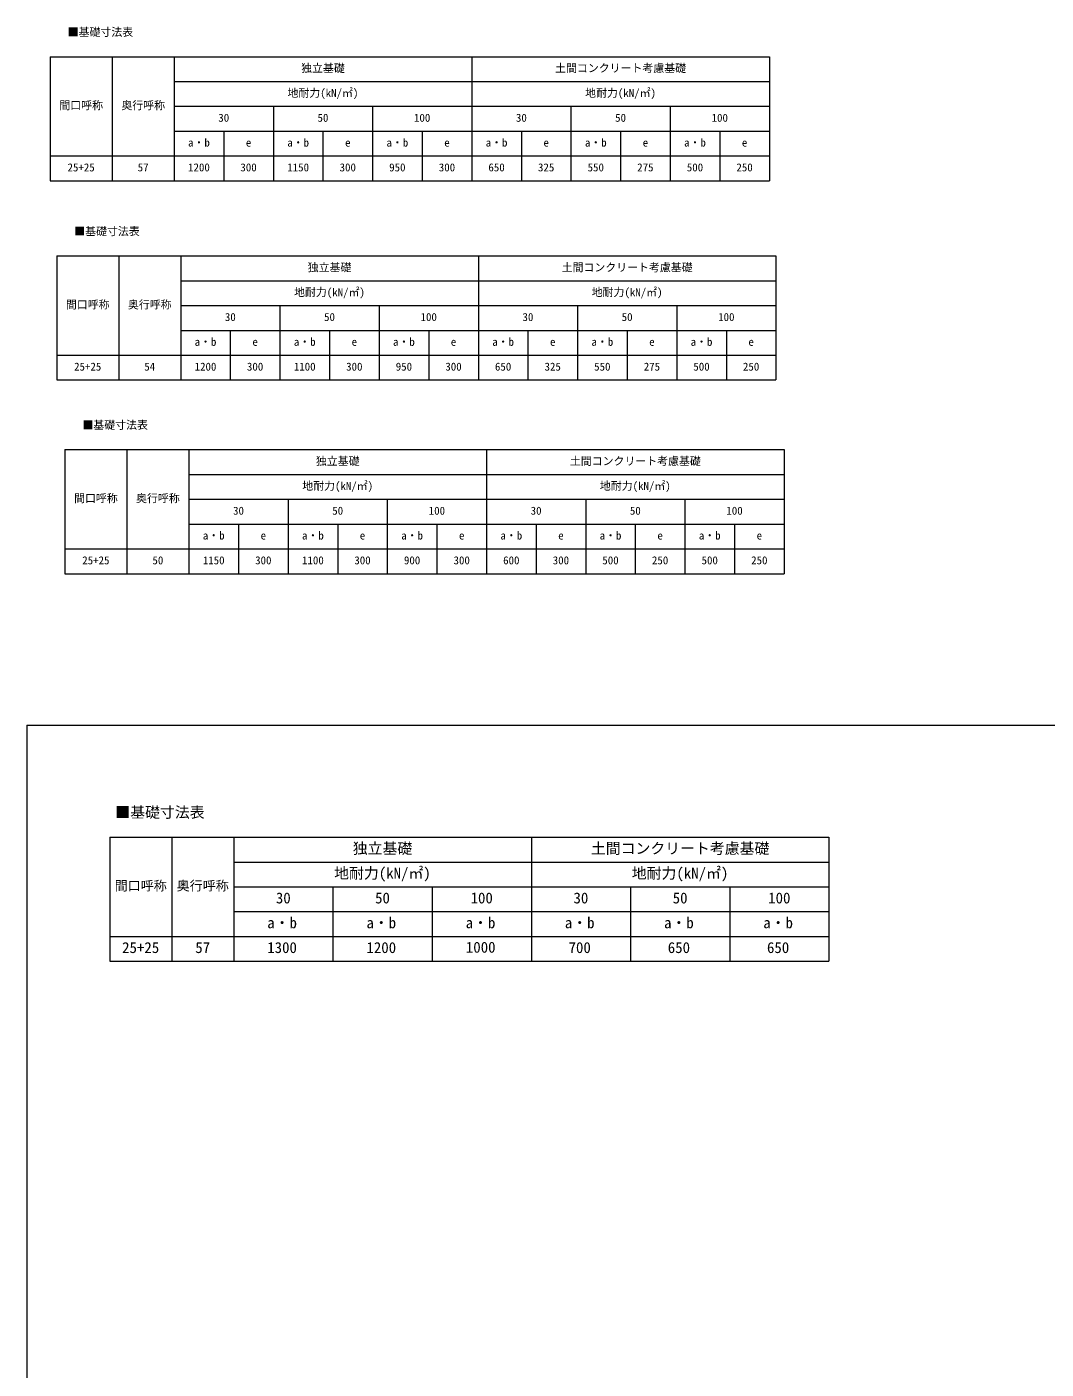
# Model space of a CAD drawing. Units: millimetres on the paper, enlarged 35 times, with parts at other scales. Extents: x -9783 to 33612, y -6828 to 13322.
# Drawn here: x -9783 to -193, y 696 to 13322 of the extents above; entities that cross this region are included whole.
import ezdxf
from ezdxf.enums import TextEntityAlignment as Align

# ---------------------------------------------------------------- set-up
doc = ezdxf.new("R2010")
doc.units = ezdxf.units.MM
doc.header["$LTSCALE"] = 35
doc.layers.add('1-0_FRAME', color=7, linetype='Continuous', lineweight=18)
doc.layers.add('F-0_240', color=7, linetype='Continuous', lineweight=9)
doc.styles.add('ＭＳ ゴシック', font='')
doc.styles.get('ＭＳ ゴシック').set_extended_font_data('MS Gothic')

msp = doc.modelspace()

# ---------------------------------------------------------------- linework, layer by layer
at = {"layer": '1-0_FRAME'}
for p, q in [((-9563.58, 13041.31), (-2796.92, 13041.31)), ((-9563.58, 13041.31), (-9563.58, 11874.64)), ((-8980.25, 13041.31), (-8980.25, 11874.64)), ((-5596.92, 13041.31), (-5596.92, 11874.64)), ((-8396.92, 12807.97), (-2796.92, 12807.97)), ((-8396.92, 12574.64), (-2796.92, 12574.64)), ((-4663.58, 12574.64), (-4663.58, 11874.64)), ((-8396.92, 12341.31), (-2796.92, 12341.31)), ((-4196.92, 12341.31), (-4196.92, 11874.64)), ((-3263.58, 12341.31), (-3263.58, 11874.64)), ((-9501.93, 11167), (-2735.26, 11167)), ((-9501.93, 11167), (-9501.93, 10000.34)), ((-8918.6, 11167), (-8918.6, 10000.34)), ((-5535.26, 11167), (-5535.26, 10000.34)), ((-8335.26, 10933.67), (-2735.26, 10933.67)), ((-8335.26, 10700.34), (-2735.26, 10700.34)), ((-4601.93, 10700.34), (-4601.93, 10000.34)), ((-8335.26, 10467), (-2735.26, 10467)), ((-4135.26, 10467), (-4135.26, 10000.34)), ((-3201.93, 10467), (-3201.93, 10000.34)), ((-9424.86, 9345.1), (-2658.19, 9345.1)), ((-9424.86, 9345.1), (-9424.86, 8178.44)), ((-8841.53, 9345.1), (-8841.53, 8178.44)), ((-5458.19, 9345.1), (-5458.19, 8178.44)), ((-8258.19, 9111.77), (-2658.19, 9111.77)), ((-8258.19, 8878.44), (-2658.19, 8878.44)), ((-4524.86, 8878.44), (-4524.86, 8178.44)), ((-8258.19, 8645.1), (-2658.19, 8645.1)), ((-4058.19, 8645.1), (-4058.19, 8178.44)), ((-3124.86, 8645.1), (-3124.86, 8178.44)), ((-9003.3, 5699.12), (-2236.63, 5699.12)), ((-9003.3, 5699.12), (-9003.3, 4532.45)), ((-8419.96, 5699.12), (-8419.96, 4532.45)), ((-5036.63, 5699.12), (-5036.63, 4532.45)), ((-7836.63, 5465.79), (-2236.63, 5465.79)), ((-7836.63, 5232.45), (-2236.63, 5232.45)), ((-4103.3, 5232.45), (-4103.3, 4532.45)), ((-7836.63, 4999.12), (-2236.63, 4999.12))]:
    msp.add_line(p, q, dxfattribs=at)
for points in [[(-8396.92, 13041.31), (-8396.92, 12807.97), (-8396.92, 12107.97), (-8396.92, 11874.64)], [(-2796.92, 13041.31), (-2796.92, 12341.31), (-2796.92, 11874.64)], [(-7463.58, 12574.64), (-7463.58, 12341.31), (-7463.58, 11874.64)], [(-6530.25, 12574.64), (-6530.25, 12341.31), (-6530.25, 11874.64)], [(-3730.25, 12574.64), (-3730.25, 12107.97), (-3730.25, 11874.64)], [(-7930.25, 12341.31), (-7930.25, 12107.97), (-7930.25, 11874.64)], [(-6996.92, 12341.31), (-6996.92, 12107.97), (-6996.92, 11874.64)], [(-6063.58, 12341.31), (-6063.58, 12107.97), (-6063.58, 11874.64)], [(-5130.25, 12341.31), (-5130.25, 12107.97), (-5130.25, 11874.64)], [(-9563.58, 12107.97), (-8396.92, 12107.97), (-2796.92, 12107.97)], [(-9563.58, 11874.64), (-8980.25, 11874.64), (-5596.92, 11874.64), (-3730.25, 11874.64), (-2796.92, 11874.64)], [(-8335.26, 11167), (-8335.26, 10933.67), (-8335.26, 10233.67), (-8335.26, 10000.34)], [(-2735.26, 11167), (-2735.26, 10467), (-2735.26, 10000.34)], [(-7401.93, 10700.34), (-7401.93, 10467), (-7401.93, 10000.34)], [(-6468.6, 10700.34), (-6468.6, 10467), (-6468.6, 10000.34)], [(-3668.6, 10700.34), (-3668.6, 10233.67), (-3668.6, 10000.34)], [(-7868.6, 10467), (-7868.6, 10233.67), (-7868.6, 10000.34)], [(-6935.26, 10467), (-6935.26, 10233.67), (-6935.26, 10000.34)], [(-6001.93, 10467), (-6001.93, 10233.67), (-6001.93, 10000.34)], [(-5068.6, 10467), (-5068.6, 10233.67), (-5068.6, 10000.34)], [(-9501.93, 10233.67), (-8335.26, 10233.67), (-2735.26, 10233.67)], [(-9501.93, 10000.34), (-8918.6, 10000.34), (-5535.26, 10000.34), (-3668.6, 10000.34), (-2735.26, 10000.34)], [(-8258.19, 9345.1), (-8258.19, 9111.77), (-8258.19, 8411.77), (-8258.19, 8178.44)], [(-2658.19, 9345.1), (-2658.19, 8645.1), (-2658.19, 8178.44)], [(-7324.86, 8878.44), (-7324.86, 8645.1), (-7324.86, 8178.44)], [(-6391.53, 8878.44), (-6391.53, 8645.1), (-6391.53, 8178.44)], [(-3591.53, 8878.44), (-3591.53, 8411.77), (-3591.53, 8178.44)], [(-7791.53, 8645.1), (-7791.53, 8411.77), (-7791.53, 8178.44)], [(-6858.19, 8645.1), (-6858.19, 8411.77), (-6858.19, 8178.44)], [(-5924.86, 8645.1), (-5924.86, 8411.77), (-5924.86, 8178.44)], [(-4991.53, 8645.1), (-4991.53, 8411.77), (-4991.53, 8178.44)], [(-9424.86, 8411.77), (-8258.19, 8411.77), (-2658.19, 8411.77)], [(-9424.86, 8178.44), (-8841.53, 8178.44), (-5458.19, 8178.44), (-3591.53, 8178.44), (-2658.19, 8178.44)], [(-7836.63, 5699.12), (-7836.63, 5465.79), (-7836.63, 4765.79), (-7836.63, 4532.45)], [(-2236.63, 5699.12), (-2236.63, 4999.12), (-2236.63, 4532.45)], [(-6903.3, 5232.45), (-6903.3, 4999.12), (-6903.3, 4532.45)], [(-5969.96, 5232.45), (-5969.96, 4999.12), (-5969.96, 4532.45)], [(-3169.96, 5232.45), (-3169.96, 4765.79), (-3169.96, 4532.45)], [(-9003.3, 4765.79), (-7836.63, 4765.79), (-2236.63, 4765.79)], [(-9003.3, 4532.45), (-8419.96, 4532.45), (-5036.63, 4532.45), (-3169.96, 4532.45), (-2236.63, 4532.45)]]:
    msp.add_lwpolyline(points, dxfattribs=at)
at = {"layer": 'F-0_240', "color": 5}
for q in [(-9783.03, -6828.1), (9396.97, 6751.9)]:
    msp.add_line((-9783.03, 6751.9), q, dxfattribs=at)

# ---------------------------------------------------------------- texts
at = {"layer": '1-0_FRAME', "style": 'ＭＳ ゴシック'}
for s, height, p in [('■基礎寸法表', 75.27, (-9398.73, 13213.32)), ('独立基礎', 75.27, (-7202.25, 12873.31)), ('土間コンクリート考慮基礎', 75.27, (-4812.92, 12873.31)), ('間口呼称', 75.27, (-9477.25, 12523.31)), ('奥行呼称', 75.27, (-8893.92, 12523.31)), ('地耐力(kN/㎡)', 75.27, (-7330.58, 12639.97)), ('地耐力(kN/㎡)', 75.27, (-4530.58, 12639.97)), ('30', 75.27, (-7981.58, 12406.64)), ('50', 75.27, (-7048.25, 12406.64)), ('100', 75.27, (-6140.58, 12406.64)), ('30', 75.27, (-5181.58, 12406.64)), ('50', 75.27, (-4248.25, 12406.64)), ('100', 75.27, (-3340.58, 12406.64)), ('a・b', 75.27, (-8266.25, 12173.31)), ('e', 75.27, (-7722.58, 12173.31)), ('a・b', 75.27, (-7332.92, 12173.31)), ('e', 75.27, (-6789.25, 12173.31)), ('a・b', 75.27, (-6399.58, 12173.31)), ('e', 75.27, (-5855.92, 12173.31)), ('a・b', 75.27, (-5466.25, 12173.31)), ('e', 75.27, (-4922.58, 12173.31)), ('a・b', 75.27, (-4532.92, 12173.31)), ('e', 75.27, (-3989.25, 12173.31)), ('a・b', 75.27, (-3599.58, 12173.31)), ('e', 75.27, (-3055.92, 12173.31)), ('25+25', 75.27, (-9400.25, 11939.97)), ('57', 75.27, (-8739.92, 11939.97)), ('1200', 75.27, (-8266.25, 11939.97)), ('300', 75.27, (-7773.92, 11939.97)), ('1150', 75.27, (-7332.92, 11939.97)), ('300', 75.27, (-6840.58, 11939.97)), ('950', 75.27, (-6373.92, 11939.97)), ('300', 75.27, (-5907.25, 11939.97)), ('650', 75.27, (-5440.58, 11939.97)), ('325', 75.27, (-4973.92, 11939.97)), ('550', 75.27, (-4507.25, 11939.97)), ('275', 75.27, (-4040.58, 11939.97)), ('500', 75.27, (-3573.92, 11939.97)), ('250', 75.27, (-3107.25, 11939.97)), ('■基礎寸法表', 75.27, (-9337.08, 11339.01)), ('独立基礎', 75.27, (-7140.6, 10999)), ('土間コンクリート考慮基礎', 75.27, (-4751.26, 10999)), ('地耐力(kN/㎡)', 75.27, (-7268.93, 10765.67)), ('地耐力(kN/㎡)', 75.27, (-4468.93, 10765.67)), ('間口呼称', 75.27, (-9415.6, 10649)), ('奥行呼称', 75.27, (-8832.26, 10649)), ('30', 75.27, (-7919.93, 10532.34)), ('50', 75.27, (-6986.6, 10532.34)), ('100', 75.27, (-6078.93, 10532.34)), ('30', 75.27, (-5119.93, 10532.34)), ('50', 75.27, (-4186.6, 10532.34)), ('100', 75.27, (-3278.93, 10532.34)), ('a・b', 75.27, (-8204.6, 10299)), ('e', 75.27, (-7660.93, 10299)), ('a・b', 75.27, (-7271.26, 10299)), ('e', 75.27, (-6727.6, 10299)), ('a・b', 75.27, (-6337.93, 10299)), ('e', 75.27, (-5794.26, 10299)), ('a・b', 75.27, (-5404.6, 10299)), ('e', 75.27, (-4860.93, 10299)), ('a・b', 75.27, (-4471.26, 10299)), ('e', 75.27, (-3927.6, 10299)), ('a・b', 75.27, (-3537.93, 10299)), ('e', 75.27, (-2994.26, 10299)), ('25+25', 75.27, (-9338.6, 10065.67)), ('54', 75.27, (-8678.26, 10065.67)), ('1200', 75.27, (-8204.6, 10065.67)), ('300', 75.27, (-7712.26, 10065.67)), ('1100', 75.27, (-7271.26, 10065.67)), ('300', 75.27, (-6778.93, 10065.67)), ('950', 75.27, (-6312.26, 10065.67)), ('300', 75.27, (-5845.6, 10065.67)), ('650', 75.27, (-5378.93, 10065.67)), ('325', 75.27, (-4912.26, 10065.67)), ('550', 75.27, (-4445.6, 10065.67)), ('275', 75.27, (-3978.93, 10065.67)), ('500', 75.27, (-3512.26, 10065.67)), ('250', 75.27, (-3045.6, 10065.67)), ('■基礎寸法表', 75.27, (-9260.01, 9517.11)), ('独立基礎', 75.27, (-7063.53, 9177.1)), ('土間コンクリート考慮基礎', 75.27, (-4674.19, 9177.1)), ('地耐力(kN/㎡)', 75.27, (-7191.86, 8943.77)), ('地耐力(kN/㎡)', 75.27, (-4391.86, 8943.77)), ('間口呼称', 75.27, (-9338.53, 8827.1)), ('奥行呼称', 75.27, (-8755.19, 8827.1)), ('30', 75.27, (-7842.86, 8710.44)), ('50', 75.27, (-6909.53, 8710.44)), ('100', 75.27, (-6001.86, 8710.44)), ('30', 75.27, (-5042.86, 8710.44)), ('50', 75.27, (-4109.53, 8710.44)), ('100', 75.27, (-3201.86, 8710.44)), ('a・b', 75.27, (-8127.53, 8477.1)), ('e', 75.27, (-7583.86, 8477.1)), ('a・b', 75.27, (-7194.19, 8477.1)), ('e', 75.27, (-6650.53, 8477.1)), ('a・b', 75.27, (-6260.86, 8477.1)), ('e', 75.27, (-5717.19, 8477.1)), ('a・b', 75.27, (-5327.53, 8477.1)), ('e', 75.27, (-4783.86, 8477.1)), ('a・b', 75.27, (-4394.19, 8477.1)), ('e', 75.27, (-3850.53, 8477.1)), ('a・b', 75.27, (-3460.86, 8477.1)), ('e', 75.27, (-2917.19, 8477.1)), ('25+25', 75.27, (-9261.53, 8243.77)), ('50', 75.27, (-8601.19, 8243.77)), ('1150', 75.27, (-8127.53, 8243.77)), ('300', 75.27, (-7635.19, 8243.77)), ('1100', 75.27, (-7194.19, 8243.77)), ('300', 75.27, (-6701.86, 8243.77)), ('900', 75.27, (-6235.19, 8243.77)), ('300', 75.27, (-5768.53, 8243.77)), ('600', 75.27, (-5301.86, 8243.77)), ('300', 75.27, (-4835.19, 8243.77)), ('500', 75.27, (-4368.53, 8243.77)), ('250', 75.27, (-3901.86, 8243.77)), ('500', 75.27, (-3435.19, 8243.77)), ('250', 75.27, (-2968.53, 8243.77)), ('■基礎寸法表', 102.6, (-8950.45, 5852.46)), ('独立基礎', 102.6, (-6716.63, 5512.45)), ('土間コンクリート考慮基礎', 102.6, (-4476.63, 5512.45)), ('地耐力(kN/㎡)', 102.6, (-6891.63, 5279.12)), ('地耐力(kN/㎡)', 102.6, (-4091.63, 5279.12)), ('間口呼称', 89.81, (-8956.63, 5171.2)), ('奥行呼称', 89.81, (-8373.3, 5171.2)), ('30', 102.6, (-7439.96, 5045.79)), ('50', 102.6, (-6506.63, 5045.79)), ('100', 102.6, (-5608.3, 5045.79)), ('30', 102.6, (-4639.96, 5045.79)), ('50', 102.6, (-3706.63, 5045.79)), ('100', 102.6, (-2808.3, 5045.79)), ('a・b', 102.6, (-7521.35, 4812.45)), ('a・b', 102.6, (-6588.01, 4812.45)), ('a・b', 102.6, (-5654.68, 4812.45)), ('a・b', 102.6, (-4721.35, 4812.45)), ('a・b', 102.6, (-3788.01, 4812.45)), ('a・b', 102.6, (-2854.68, 4812.45)), ('25+25', 102.6, (-8886.63, 4579.12)), ('57', 102.6, (-8198.3, 4579.12)), ('1300', 102.6, (-7521.35, 4579.12)), ('1200', 102.6, (-6588.01, 4579.12)), ('1000', 102.6, (-5652.64, 4582.31)), ('700', 102.6, (-4686.35, 4579.12)), ('650', 102.6, (-3753.01, 4579.12)), ('650', 102.6, (-2819.68, 4579.12))]:
    msp.add_text(s, height=height, dxfattribs=at).set_placement(p, align=Align.BOTTOM_LEFT)

doc.saveas('drawing.dxf')
